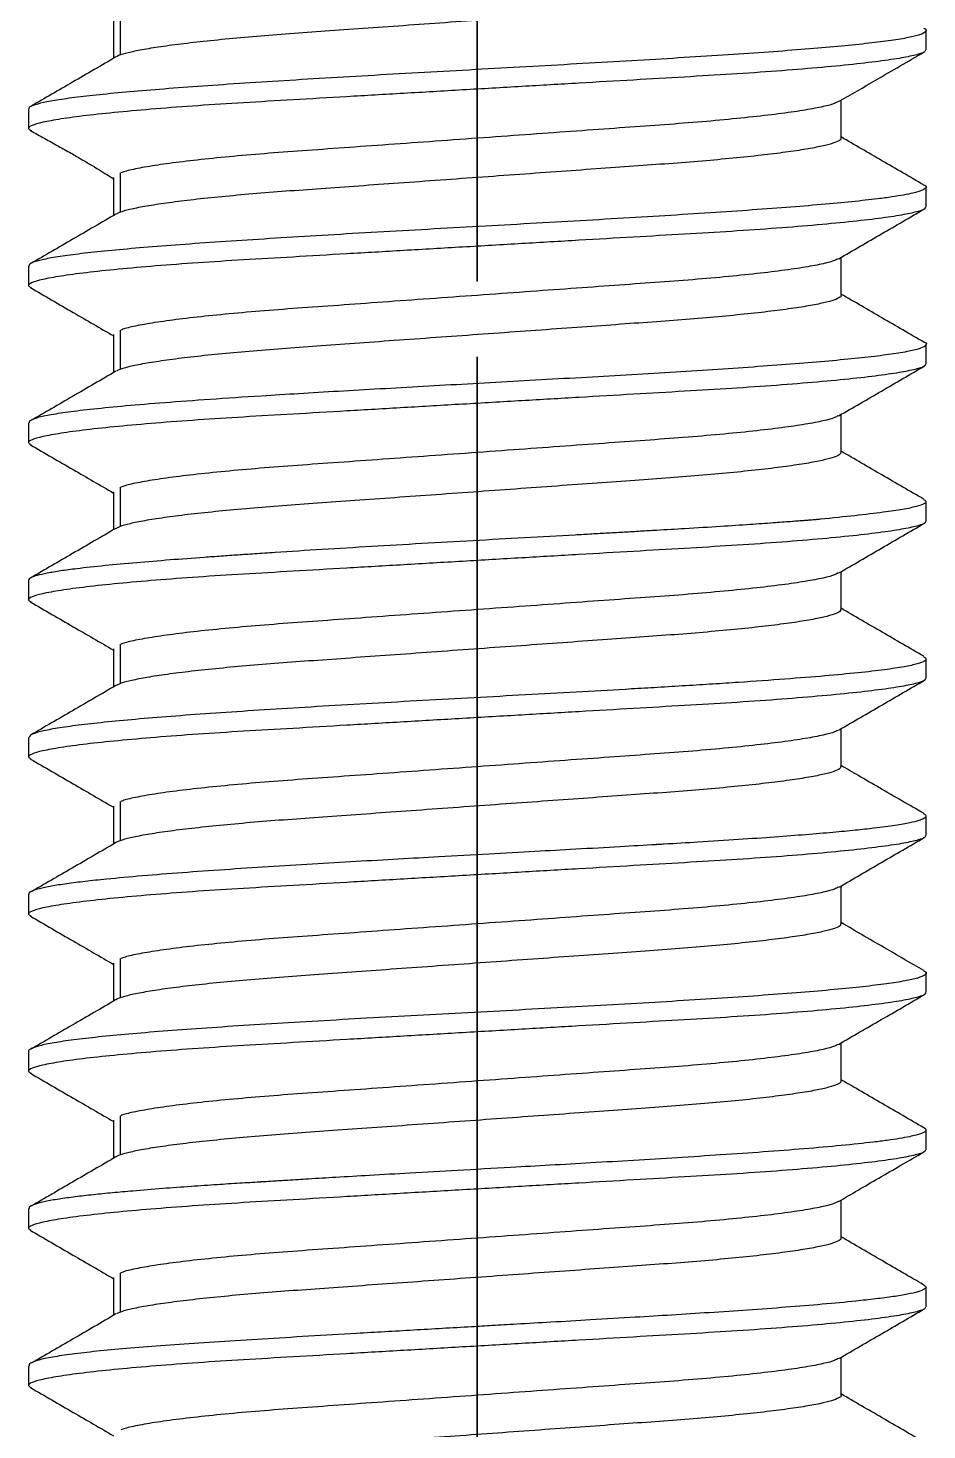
# Model space of a CAD drawing. Header units: millimetres. Extents: x 1580 to 3807, y -141 to 840.
# Drawn here: x 1813.34 to 1817.35, y 65.69 to 71.93 of the extents above; entities that cross this region are included whole.
import ezdxf

# ---------------------------------------------------------------- set-up
doc = ezdxf.new("R2010")
doc.units = ezdxf.units.MM
doc.linetypes.add('PHANTOM', pattern=[12.7, 6.35, -1.27, 1.27, -1.27, 1.27, -1.27])

msp = doc.modelspace()

# ---------------------------------------------------------------- linework, layer by layer
at = {"color": 7, "linetype": 'PHANTOM', "lineweight": 35}
for p, q in [((1815.3434, 63.1836), (1815.3434, 75.8836)), ((1815.3434, 59.0377), (1815.3434, 71.7441))]:
    msp.add_line(p, q, dxfattribs=at)
at = {"color": 7, "linetype": 'Continuous', "lineweight": 25}
for p, q in [((1817.3434, 71.836), (1817.3434, 71.9223)), ((1813.3434, 71.5722), (1813.3434, 71.486)), ((1817.3434, 71.136), (1817.3434, 71.2247)), ((1813.3434, 70.8732), (1813.3434, 70.786)), ((1817.3434, 70.436), (1817.3434, 70.5241)), ((1813.3434, 70.1746), (1813.3434, 70.086)), ((1817.3434, 69.736), (1817.3434, 69.8232)), ((1813.3434, 69.4728), (1813.3434, 69.386)), ((1817.3434, 69.036), (1817.3434, 69.1225)), ((1813.3434, 68.7719), (1813.3434, 68.686)), ((1817.3434, 68.336), (1817.3434, 68.4234)), ((1813.3434, 68.0739), (1813.3434, 67.986)), ((1817.3434, 67.636), (1817.3434, 67.7235)), ((1813.3434, 67.3735), (1813.3434, 67.286)), ((1817.3434, 66.936), (1817.3434, 67.0247)), ((1813.3434, 66.6747), (1813.3434, 66.586)), ((1817.3434, 66.236), (1817.3434, 66.3243)), ((1813.3434, 65.9733), (1813.3434, 65.886))]:
    msp.add_line(p, q, dxfattribs=at)
for points, knots in [([(1816.9625, 72.1423), (1816.9631, 72.1412), (1816.9657, 72.1363), (1816.9502, 72.1272), (1816.9148, 72.1147), (1816.8567, 72.1015), (1816.7782, 72.088), (1816.6799, 72.0744), (1816.5642, 72.061), (1816.4337, 72.0481), (1816.2915, 72.0358), (1816.1394, 72.0245), (1815.9772, 72.0129), (1815.8047, 72.0004), (1815.6232, 71.9874), (1815.4362, 71.9739), (1815.2473, 71.9603), (1815.0603, 71.9469), (1814.879, 71.9338), (1814.7066, 71.9214), (1814.5446, 71.9099), (1814.3926, 71.8985), (1814.2507, 71.8862), (1814.1204, 71.8732), (1814.005, 71.8598), (1813.9072, 71.8462), (1813.8286, 71.8327), (1813.7725, 71.8196), (1813.7415, 71.8101), (1813.7358, 71.8051), (1813.7346, 71.8041)], [0, 0, 0, 0, 0.010585, 0.047283, 0.084789, 0.12288, 0.16131, 0.199819, 0.238145, 0.276032, 0.313242, 0.349574, 0.386096, 0.423465, 0.461464, 0.499849, 0.538364, 0.576744, 0.614733, 0.652089, 0.688594, 0.72494, 0.762165, 0.800062, 0.838393, 0.876904, 0.91533, 0.953412, 0.990906, 1, 1, 1, 1]), ([(1813.7223, 71.9673), (1813.7223, 71.9381), (1813.7223, 71.8817), (1813.7223, 71.8252), (1813.7223, 71.798)], [0, 0, 0, 0, 0.517337, 1, 1, 1, 1]), ([(1813.752, 71.9876), (1813.7519, 71.9584), (1813.7518, 71.9001), (1813.7519, 71.8417), (1813.752, 71.8126)], [0, 0, 0, 0, 0.5001736, 1, 1, 1, 1]), ([(1817.3334, 71.9326), (1817.335, 71.932), (1817.3471, 71.927), (1817.3446, 71.9177), (1817.3242, 71.9048), (1817.2755, 71.892), (1817.2025, 71.8793), (1817.1055, 71.8667), (1816.9861, 71.8541), (1816.846, 71.8417), (1816.6868, 71.8292), (1816.51, 71.8169), (1816.3177, 71.8044), (1816.1126, 71.7919), (1815.8975, 71.7793), (1815.6753, 71.7667), (1815.4488, 71.7541), (1815.2209, 71.7414), (1814.9946, 71.7287), (1814.7728, 71.716), (1814.5583, 71.7032), (1814.354, 71.6904), (1814.1624, 71.6775), (1813.9861, 71.6647), (1813.8273, 71.6519), (1813.6882, 71.6392), (1813.5705, 71.6264), (1813.4759, 71.6137), (1813.4049, 71.6009), (1813.3611, 71.5882), (1813.3416, 71.5786), (1813.3452, 71.5733), (1813.3459, 71.5722)], [0, 0, 0, 0, 0.00523, 0.040753, 0.076186, 0.111528, 0.14678, 0.181941, 0.217012, 0.251992, 0.286882, 0.321928, 0.357114, 0.392301, 0.427489, 0.462677, 0.497865, 0.533053, 0.568242, 0.603431, 0.63862, 0.673822, 0.709037, 0.744251, 0.779466, 0.81468, 0.849894, 0.885108, 0.920322, 0.955535, 0.990749, 1, 1, 1, 1]), ([(1817.3397, 71.836), (1817.3404, 71.8338), (1817.3423, 71.8274), (1817.312, 71.8161), (1817.2493, 71.8017), (1817.1516, 71.7866), (1817.022, 71.7712), (1816.8636, 71.7559), (1816.6814, 71.7412), (1816.4819, 71.7274), (1816.2677, 71.7149), (1816.0396, 71.7016), (1815.7963, 71.6874), (1815.5404, 71.6725), (1815.278, 71.6572), (1815.0156, 71.6419), (1814.7617, 71.6271), (1814.5221, 71.613), (1814.2996, 71.6003), (1814.0942, 71.5872), (1813.9063, 71.5731), (1813.7389, 71.5583), (1813.5964, 71.5432), (1813.4831, 71.5279), (1813.4016, 71.5131), (1813.3546, 71.4989), (1813.3374, 71.4871), (1813.3498, 71.4795), (1813.3551, 71.4762)], [0, 0, 0, 0, 0.019621, 0.058189, 0.097593, 0.138258, 0.179129, 0.219848, 0.260068, 0.299463, 0.337236, 0.375646, 0.414935, 0.454808, 0.495669, 0.53644, 0.576772, 0.616333, 0.654881, 0.693125, 0.732292, 0.772093, 0.812206, 0.852832, 0.893083, 0.932628, 0.971092, 1, 1, 1, 1]), ([(1816.954, 71.6054), (1817.0095, 71.6376), (1817.1364, 71.7113), (1817.2634, 71.785), (1817.3348, 71.8264)], [0, 0, 0, 0, 0.437579, 1, 1, 1, 1]), ([(1813.7328, 71.8041), (1813.6684, 71.7667), (1813.5421, 71.6934), (1813.4159, 71.6201), (1813.354, 71.5843)], [0, 0, 0, 0, 0.5103656, 1, 1, 1, 1]), ([(1816.951, 71.6053), (1816.9468, 71.6027), (1816.9352, 71.5955), (1816.8873, 71.5829), (1816.8094, 71.5678), (1816.7039, 71.5524), (1816.5756, 71.5372), (1816.4279, 71.5225), (1816.2662, 71.5087), (1816.0926, 71.4962), (1815.9077, 71.4829), (1815.7105, 71.4687), (1815.5031, 71.4537), (1815.2904, 71.4384), (1815.0777, 71.4231), (1814.8719, 71.4083), (1814.6777, 71.3943), (1814.4974, 71.3816), (1814.3308, 71.3684), (1814.1785, 71.3543), (1814.0429, 71.3396), (1813.9271, 71.3244), (1813.8364, 71.3092), (1813.7783, 71.2968), (1813.7608, 71.2899), (1813.7552, 71.2876)], [0, 0, 0, 0, 0.026191, 0.071138, 0.117525, 0.164148, 0.210598, 0.256475, 0.301409, 0.34449, 0.388299, 0.433115, 0.478598, 0.525209, 0.571719, 0.617724, 0.662849, 0.706814, 0.750433, 0.795109, 0.84051, 0.886268, 0.932611, 0.978525, 1, 1, 1, 1]), ([(1816.9645, 71.4423), (1816.9645, 71.4714), (1816.9645, 71.5278), (1816.9645, 71.5842), (1816.9645, 71.6115)], [0, 0, 0, 0, 0.516703, 1, 1, 1, 1]), ([(1813.3519, 71.4765), (1813.3722, 71.4649), (1813.4091, 71.4439), (1813.4709, 71.4099), (1813.5284, 71.378), (1813.5819, 71.3473), (1813.6292, 71.319), (1813.6684, 71.2946), (1813.699, 71.2753), (1813.7149, 71.266), (1813.7223, 71.2617)], [0, 0, 0, 0, 0.191663, 0.346609, 0.470899, 0.574254, 0.670537, 0.774196, 0.895155, 1, 1, 1, 1]), ([(1816.9633, 71.4423), (1816.9637, 71.4417), (1816.9667, 71.4373), (1816.9533, 71.4289), (1816.9212, 71.4164), (1816.8659, 71.4034), (1816.7902, 71.3899), (1816.6945, 71.3763), (1816.5811, 71.3629), (1816.4524, 71.3498), (1816.3117, 71.3374), (1816.1609, 71.326), (1816.0001, 71.3146), (1815.829, 71.3022), (1815.6486, 71.2892), (1815.4621, 71.2758), (1815.2732, 71.2622), (1815.0858, 71.2487), (1814.9035, 71.2356), (1814.7297, 71.2231), (1814.5663, 71.2114), (1814.413, 71.2001), (1814.2696, 71.1879), (1814.1375, 71.1751), (1814.0199, 71.1617), (1813.9195, 71.1481), (1813.8382, 71.1346), (1813.7789, 71.1214), (1813.7446, 71.1112), (1813.7372, 71.1057), (1813.7352, 71.1042)], [0, 0, 0, 0, 0.005608, 0.042185, 0.079599, 0.11763, 0.156035, 0.194556, 0.232929, 0.270897, 0.30822, 0.344682, 0.381079, 0.41835, 0.456282, 0.494636, 0.533155, 0.571576, 0.609641, 0.647103, 0.683743, 0.720004, 0.757125, 0.79495, 0.833243, 0.871751, 0.910211, 0.948362, 0.985957, 1, 1, 1, 1]), ([(1817.3325, 71.2345), (1817.2707, 71.2703), (1817.148, 71.3414), (1817.0254, 71.4127), (1816.9645, 71.448)], [0, 0, 0, 0, 0.5035674, 1, 1, 1, 1]), ([(1813.7223, 71.2673), (1813.7223, 71.2381), (1813.7223, 71.1816), (1813.7223, 71.1252), (1813.7223, 71.098)], [0, 0, 0, 0, 0.517495, 1, 1, 1, 1]), ([(1813.752, 71.2876), (1813.7519, 71.2584), (1813.7517, 71.2), (1813.7519, 71.1417), (1813.752, 71.1126)], [0, 0, 0, 0, 0.500347, 1, 1, 1, 1]), ([(1817.3328, 71.2351), (1817.3349, 71.2342), (1817.3462, 71.2294), (1817.3446, 71.2207), (1817.3279, 71.2091), (1817.2919, 71.1986), (1817.2454, 71.1891), (1817.1926, 71.1806), (1817.1184, 71.1707), (1817.0164, 71.1593), (1816.8799, 71.1465), (1816.7234, 71.1337), (1816.5489, 71.1209), (1816.3588, 71.1081), (1816.1556, 71.0954), (1815.9417, 71.0826), (1815.7201, 71.0698), (1815.4935, 71.057), (1815.2651, 71.0443), (1815.0376, 71.0315), (1814.8141, 71.0188), (1814.5975, 71.006), (1814.3906, 70.9933), (1814.1961, 70.9805), (1814.0165, 70.9678), (1813.8541, 70.955), (1813.7111, 70.9423), (1813.5893, 70.9296), (1813.4904, 70.9168), (1813.4152, 70.9041), (1813.3666, 70.8914), (1813.3434, 70.8811), (1813.3459, 70.8751), (1813.3466, 70.8732)], [0, 0, 0, 0, 0.007403, 0.039924, 0.071964, 0.103522, 0.126793, 0.150311, 0.173828, 0.209093, 0.244359, 0.279624, 0.314889, 0.350155, 0.38542, 0.420685, 0.45595, 0.491215, 0.526481, 0.561746, 0.597011, 0.632276, 0.667541, 0.702806, 0.738071, 0.773336, 0.808601, 0.843865, 0.87913, 0.914395, 0.94966, 0.984924, 1, 1, 1, 1]), ([(1817.3397, 71.136), (1817.3404, 71.1338), (1817.3423, 71.1274), (1817.312, 71.1161), (1817.2493, 71.1017), (1817.1516, 71.0866), (1817.022, 71.0712), (1816.8636, 71.0559), (1816.6814, 71.0412), (1816.4819, 71.0274), (1816.2677, 71.0149), (1816.0396, 71.0016), (1815.7963, 70.9874), (1815.5404, 70.9725), (1815.278, 70.9572), (1815.0156, 70.9419), (1814.7617, 70.9271), (1814.5221, 70.913), (1814.2996, 70.9003), (1814.0942, 70.8872), (1813.9063, 70.8731), (1813.7389, 70.8583), (1813.5964, 70.8432), (1813.4831, 70.8279), (1813.4016, 70.8131), (1813.3546, 70.7989), (1813.3374, 70.7872), (1813.3497, 70.7796), (1813.3549, 70.7765)], [0, 0, 0, 0, 0.0196335, 0.0582272, 0.0976566, 0.1383479, 0.1792453, 0.2199915, 0.2602371, 0.2996581, 0.3374558, 0.3758901, 0.4152052, 0.4551041, 0.4959912, 0.5367896, 0.5771472, 0.6167344, 0.6553076, 0.6935758, 0.7327689, 0.7725956, 0.8127344, 0.8533868, 0.8936639, 0.9332354, 0.9717239, 1, 1, 1, 1]), ([(1813.7329, 71.1042), (1813.6685, 71.0667), (1813.5423, 70.9935), (1813.4161, 70.9203), (1813.3544, 70.8845)], [0, 0, 0, 0, 0.510815, 1, 1, 1, 1]), ([(1816.9544, 70.9056), (1817.0178, 70.9424), (1817.1448, 71.0162), (1817.2718, 71.0898), (1817.3353, 71.1267)], [0, 0, 0, 0, 0.4998, 1, 1, 1, 1]), ([(1816.9514, 70.9055), (1816.9471, 70.9028), (1816.9355, 70.8956), (1816.8873, 70.8829), (1816.8093, 70.8678), (1816.7039, 70.8524), (1816.5756, 70.8372), (1816.4279, 70.8225), (1816.2662, 70.8087), (1816.0926, 70.7962), (1815.9077, 70.7829), (1815.7105, 70.7687), (1815.5031, 70.7537), (1815.2904, 70.7384), (1815.0777, 70.7231), (1814.8719, 70.7083), (1814.6777, 70.6943), (1814.4974, 70.6816), (1814.3308, 70.6684), (1814.1785, 70.6543), (1814.0429, 70.6396), (1813.9271, 70.6244), (1813.8364, 70.6092), (1813.7783, 70.5968), (1813.7608, 70.5899), (1813.7552, 70.5876)], [0, 0, 0, 0, 0.026887, 0.071802, 0.118155, 0.164745, 0.211162, 0.257006, 0.301908, 0.344958, 0.388735, 0.433519, 0.47897, 0.525548, 0.572024, 0.617996, 0.663088, 0.707022, 0.750609, 0.795254, 0.840622, 0.886347, 0.932657, 0.978539, 1, 1, 1, 1]), ([(1816.9645, 70.7423), (1816.9645, 70.7714), (1816.9645, 70.8278), (1816.9645, 70.8842), (1816.9645, 70.9115)], [0, 0, 0, 0, 0.516543, 1, 1, 1, 1]), ([(1813.3518, 70.7766), (1813.4153, 70.7397), (1813.5388, 70.6681), (1813.6623, 70.5963), (1813.7223, 70.5615)], [0, 0, 0, 0, 0.514138, 1, 1, 1, 1]), ([(1816.9644, 70.7423), (1816.9644, 70.7422), (1816.9677, 70.7383), (1816.956, 70.7306), (1816.9272, 70.7182), (1816.8747, 70.7052), (1816.8018, 70.6918), (1816.7088, 70.6782), (1816.5977, 70.6647), (1816.4709, 70.6516), (1816.3317, 70.6391), (1816.1822, 70.6275), (1816.0229, 70.6162), (1815.8532, 70.6039), (1815.6739, 70.591), (1815.488, 70.5777), (1815.2992, 70.5641), (1815.1114, 70.5506), (1814.9281, 70.5374), (1814.753, 70.5248), (1814.5882, 70.5129), (1814.4335, 70.5018), (1814.2887, 70.4896), (1814.1549, 70.4769), (1814.0351, 70.4636), (1813.9322, 70.45), (1813.8482, 70.4364), (1813.7858, 70.4232), (1813.7478, 70.4124), (1813.7385, 70.4062), (1813.7353, 70.4042)], [0, 0, 0, 0, 0.000652, 0.037094, 0.0744, 0.112356, 0.15072, 0.189236, 0.227641, 0.265675, 0.303096, 0.339683, 0.375971, 0.413129, 0.45098, 0.489286, 0.527793, 0.566239, 0.604363, 0.641918, 0.678679, 0.71488, 0.751883, 0.78962, 0.827859, 0.866348, 0.904826, 0.94303, 0.980711, 1, 1, 1, 1]), ([(1817.3334, 70.5339), (1817.2713, 70.57), (1817.1483, 70.6413), (1817.0254, 70.7127), (1816.9645, 70.748)], [0, 0, 0, 0, 0.505264, 1, 1, 1, 1]), ([(1813.752, 70.5876), (1813.7518, 70.5584), (1813.7516, 70.5), (1813.7518, 70.4417), (1813.752, 70.4126)], [0, 0, 0, 0, 0.500521, 1, 1, 1, 1]), ([(1817.3337, 70.5345), (1817.3346, 70.5341), (1817.3477, 70.5293), (1817.345, 70.5199), (1817.3237, 70.5065), (1817.2709, 70.4931), (1817.1925, 70.48), (1817.0898, 70.4671), (1816.9652, 70.4543), (1816.8214, 70.4417), (1816.661, 70.4292), (1816.4867, 70.417), (1816.3014, 70.4049), (1816.1077, 70.393), (1815.9084, 70.3813), (1815.7059, 70.3697), (1815.5026, 70.3583), (1815.3009, 70.3471), (1815.1028, 70.3361), (1814.9102, 70.3252), (1814.7248, 70.3146), (1814.5479, 70.3041), (1814.3541, 70.2921), (1814.1504, 70.2786), (1813.9477, 70.2639), (1813.7741, 70.2495), (1813.6303, 70.2355), (1813.5165, 70.2219), (1813.4318, 70.2087), (1813.3762, 70.1959), (1813.3467, 70.1846), (1813.346, 70.1776), (1813.3457, 70.1746)], [0, 0, 0, 0, 0.002572, 0.04057, 0.078078, 0.115098, 0.151628, 0.18767, 0.223222, 0.258285, 0.29286, 0.326944, 0.36054, 0.393647, 0.426264, 0.458392, 0.490031, 0.521181, 0.551841, 0.582012, 0.611693, 0.640886, 0.669589, 0.711707, 0.752726, 0.792645, 0.831464, 0.869182, 0.9058, 0.941318, 0.975736, 1, 1, 1, 1]), ([(1813.7223, 70.5673), (1813.7223, 70.5381), (1813.7223, 70.4816), (1813.7223, 70.4252), (1813.7223, 70.398)], [0, 0, 0, 0, 0.517653, 1, 1, 1, 1]), ([(1817.3397, 70.436), (1817.3404, 70.4338), (1817.3423, 70.4274), (1817.312, 70.4161), (1817.2493, 70.4017), (1817.1516, 70.3866), (1817.022, 70.3712), (1816.8636, 70.3559), (1816.6814, 70.3412), (1816.4819, 70.3274), (1816.2677, 70.3149), (1816.0396, 70.3016), (1815.7963, 70.2874), (1815.5404, 70.2725), (1815.278, 70.2572), (1815.0156, 70.2419), (1814.7617, 70.2271), (1814.5221, 70.213), (1814.2996, 70.2003), (1814.0942, 70.1872), (1813.9063, 70.1731), (1813.7389, 70.1583), (1813.5964, 70.1432), (1813.4831, 70.1279), (1813.4016, 70.1131), (1813.3546, 70.0989), (1813.3374, 70.0871), (1813.3498, 70.0795), (1813.3551, 70.0762)], [0, 0, 0, 0, 0.0196208, 0.0581897, 0.0975938, 0.1382588, 0.1791299, 0.2198499, 0.2600696, 0.2994652, 0.3372386, 0.3756482, 0.4149379, 0.4548112, 0.4956719, 0.5364441, 0.5767757, 0.6163374, 0.6548858, 0.6931294, 0.7322972, 0.7720983, 0.8122113, 0.8528375, 0.8930887, 0.9326348, 0.9710985, 1, 1, 1, 1]), ([(1813.7328, 70.4041), (1813.6684, 70.3667), (1813.542, 70.2933), (1813.4156, 70.22), (1813.3536, 70.184)], [0, 0, 0, 0, 0.509846, 1, 1, 1, 1]), ([(1816.954, 70.2054), (1817.0175, 70.2422), (1817.1444, 70.316), (1817.2715, 70.3897), (1817.335, 70.4265)], [0, 0, 0, 0, 0.4997886, 1, 1, 1, 1]), ([(1816.951, 70.2053), (1816.9468, 70.2027), (1816.9352, 70.1955), (1816.8873, 70.1829), (1816.8094, 70.1678), (1816.7039, 70.1524), (1816.5756, 70.1372), (1816.4279, 70.1225), (1816.2662, 70.1087), (1816.0926, 70.0962), (1815.9077, 70.0829), (1815.7105, 70.0687), (1815.5031, 70.0537), (1815.2904, 70.0384), (1815.0777, 70.0231), (1814.8719, 70.0083), (1814.6777, 69.9943), (1814.4974, 69.9816), (1814.3308, 69.9684), (1814.1785, 69.9543), (1814.0429, 69.9396), (1813.9271, 69.9244), (1813.8364, 69.9092), (1813.7783, 69.8968), (1813.7608, 69.8899), (1813.7552, 69.8876)], [0, 0, 0, 0, 0.0261842, 0.0711309, 0.1175181, 0.1641412, 0.2105913, 0.2564687, 0.3014031, 0.3444841, 0.3882929, 0.4331087, 0.4785924, 0.5252036, 0.5717134, 0.617719, 0.6628435, 0.7068087, 0.7504275, 0.7951039, 0.840505, 0.8862631, 0.9326066, 0.9785208, 1, 1, 1, 1]), ([(1816.9645, 70.0423), (1816.9645, 70.0714), (1816.9645, 70.1278), (1816.9645, 70.1842), (1816.9645, 70.2115)], [0, 0, 0, 0, 0.516389, 1, 1, 1, 1]), ([(1813.3521, 70.0763), (1813.4157, 70.0395), (1813.5391, 69.9679), (1813.6625, 69.8963), (1813.7223, 69.8615)], [0, 0, 0, 0, 0.514874, 1, 1, 1, 1]), ([(1816.9635, 70.0422), (1816.9625, 70.0389), (1816.9602, 70.0318), (1816.9319, 70.0199), (1816.8833, 70.007), (1816.8131, 69.9936), (1816.7228, 69.98), (1816.614, 69.9665), (1816.4892, 69.9534), (1816.3515, 69.9408), (1816.2034, 69.929), (1816.0454, 69.9178), (1815.8772, 69.9057), (1815.699, 69.8928), (1815.5139, 69.8795), (1815.3253, 69.8659), (1815.137, 69.8524), (1814.9529, 69.8392), (1814.7765, 69.8265), (1814.6103, 69.8145), (1814.4542, 69.8033), (1814.3081, 69.7914), (1814.1726, 69.7787), (1814.0506, 69.7654), (1813.9453, 69.7519), (1813.8586, 69.7383), (1813.7931, 69.725), (1813.751, 69.7135), (1813.7395, 69.7068), (1813.735, 69.7041)], [0, 0, 0, 0, 0.032043, 0.069236, 0.10711, 0.145427, 0.183931, 0.22236, 0.260454, 0.297967, 0.334675, 0.370888, 0.407928, 0.44569, 0.483942, 0.522431, 0.560894, 0.599071, 0.636713, 0.673589, 0.709766, 0.746645, 0.784288, 0.822466, 0.86093, 0.899418, 0.937669, 0.97543, 1, 1, 1, 1]), ([(1817.3326, 69.8344), (1817.2708, 69.8703), (1817.148, 69.9414), (1817.0254, 70.0127), (1816.9645, 70.048)], [0, 0, 0, 0, 0.5040428, 1, 1, 1, 1]), ([(1813.752, 69.8876), (1813.7518, 69.8584), (1813.7515, 69.8), (1813.7518, 69.7417), (1813.752, 69.7126)], [0, 0, 0, 0, 0.500694, 1, 1, 1, 1]), ([(1817.3319, 69.8331), (1817.3366, 69.8304), (1817.3484, 69.8237), (1817.3379, 69.8129), (1817.3038, 69.8009), (1817.2427, 69.7888), (1817.1526, 69.7754), (1817.0308, 69.7607), (1816.9226, 69.7498), (1816.859, 69.7434), (1816.8485, 69.7425), (1816.8394, 69.7418), (1816.8269, 69.7407), (1816.8108, 69.7394), (1816.791, 69.7379), (1816.7673, 69.736), (1816.7247, 69.7328), (1816.6561, 69.7277), (1816.5527, 69.7206), (1816.422, 69.712), (1816.2824, 69.7034), (1816.1616, 69.6962), (1816.0716, 69.691), (1815.9997, 69.6869), (1815.9271, 69.6827), (1815.8537, 69.6786), (1815.7301, 69.6717), (1815.5539, 69.6619), (1815.3248, 69.6491), (1815.0959, 69.6362), (1814.8702, 69.6231), (1814.6508, 69.6099), (1814.4785, 69.599), (1814.3555, 69.5907), (1814.2756, 69.5853), (1814.2008, 69.58), (1814.0976, 69.5727), (1813.9679, 69.563), (1813.8184, 69.5507), (1813.6774, 69.5377), (1813.5666, 69.5256), (1813.4834, 69.5144), (1813.4234, 69.5044), (1813.383, 69.4952), (1813.3589, 69.4871), (1813.3472, 69.4802), (1813.3425, 69.4755), (1813.3437, 69.4731), (1813.3438, 69.4728)], [0, 0, 0, 0, 0.023408, 0.058537, 0.093664, 0.129281, 0.16515, 0.205325, 0.245506, 0.249418, 0.250767, 0.252896, 0.255807, 0.259499, 0.263972, 0.269226, 0.275262, 0.291881, 0.312534, 0.337219, 0.365935, 0.387323, 0.399271, 0.411074, 0.422877, 0.43468, 0.446483, 0.481877, 0.517272, 0.552669, 0.588067, 0.623466, 0.658866, 0.675002, 0.688247, 0.702121, 0.716623, 0.747504, 0.780897, 0.816801, 0.855216, 0.882232, 0.910364, 0.939613, 0.960278, 0.979213, 0.997955, 1, 1, 1, 1]), ([(1813.7223, 69.8673), (1813.7223, 69.838), (1813.7223, 69.7816), (1813.7223, 69.7252), (1813.7223, 69.698)], [0, 0, 0, 0, 0.51781, 1, 1, 1, 1]), ([(1817.3397, 69.736), (1817.3404, 69.7338), (1817.3423, 69.7274), (1817.312, 69.7161), (1817.2493, 69.7017), (1817.1516, 69.6866), (1817.022, 69.6712), (1816.8636, 69.6559), (1816.6814, 69.6412), (1816.4819, 69.6274), (1816.2677, 69.6149), (1816.0396, 69.6016), (1815.7963, 69.5874), (1815.5404, 69.5725), (1815.278, 69.5572), (1815.0156, 69.5419), (1814.7617, 69.5271), (1814.5221, 69.513), (1814.2996, 69.5003), (1814.0942, 69.4872), (1813.9063, 69.4731), (1813.7389, 69.4583), (1813.5964, 69.4432), (1813.4831, 69.4279), (1813.4016, 69.4131), (1813.3546, 69.3989), (1813.3374, 69.3871), (1813.3498, 69.3795), (1813.3551, 69.3763)], [0, 0, 0, 0, 0.019623, 0.058195, 0.097603, 0.138271, 0.179146, 0.21987, 0.260093, 0.299492, 0.337269, 0.375682, 0.414976, 0.454852, 0.495717, 0.536493, 0.576828, 0.616393, 0.654945, 0.693192, 0.732364, 0.772168, 0.812285, 0.852915, 0.89317, 0.932719, 0.971186, 1, 1, 1, 1]), ([(1813.7328, 69.7041), (1813.6683, 69.6667), (1813.5416, 69.5931), (1813.4148, 69.5195), (1813.3525, 69.4834)], [0, 0, 0, 0, 0.5083, 1, 1, 1, 1]), ([(1816.9541, 69.5054), (1817.0176, 69.5423), (1817.1445, 69.616), (1817.2715, 69.6897), (1817.335, 69.7265)], [0, 0, 0, 0, 0.499802, 1, 1, 1, 1]), ([(1816.9511, 69.5054), (1816.9469, 69.5027), (1816.9353, 69.4955), (1816.8873, 69.4829), (1816.8094, 69.4678), (1816.7039, 69.4524), (1816.5756, 69.4372), (1816.4279, 69.4225), (1816.2662, 69.4087), (1816.0926, 69.3962), (1815.9077, 69.3829), (1815.7105, 69.3687), (1815.5031, 69.3537), (1815.2904, 69.3384), (1815.0777, 69.3231), (1814.8719, 69.3083), (1814.6777, 69.2943), (1814.4974, 69.2816), (1814.3308, 69.2684), (1814.1785, 69.2543), (1814.0429, 69.2396), (1813.9271, 69.2244), (1813.8364, 69.2092), (1813.7783, 69.1968), (1813.7608, 69.1899), (1813.7552, 69.1876)], [0, 0, 0, 0, 0.02642, 0.071356, 0.117731, 0.164343, 0.210782, 0.256648, 0.301571, 0.344642, 0.38844, 0.433245, 0.478718, 0.525317, 0.571816, 0.61781, 0.662924, 0.706878, 0.750486, 0.795152, 0.840542, 0.886289, 0.932621, 0.978524, 1, 1, 1, 1]), ([(1816.9645, 69.3423), (1816.9645, 69.3714), (1816.9645, 69.4278), (1816.9645, 69.4842), (1816.9645, 69.5115)], [0, 0, 0, 0, 0.516231, 1, 1, 1, 1]), ([(1813.3521, 69.3764), (1813.4156, 69.3395), (1813.539, 69.268), (1813.6624, 69.1963), (1813.7223, 69.1615)], [0, 0, 0, 0, 0.51447, 1, 1, 1, 1]), ([(1816.9627, 69.3422), (1816.9624, 69.3395), (1816.9617, 69.3329), (1816.9369, 69.3217), (1816.8913, 69.3088), (1816.8239, 69.2955), (1816.7363, 69.2819), (1816.63, 69.2684), (1816.5072, 69.2551), (1816.3711, 69.2425), (1816.2244, 69.2305), (1816.0677, 69.2194), (1815.901, 69.2074), (1815.724, 69.1946), (1815.5396, 69.1814), (1815.3513, 69.1678), (1815.1628, 69.1543), (1814.9779, 69.1409), (1814.8002, 69.1282), (1814.6326, 69.1161), (1814.4751, 69.1049), (1814.3276, 69.0931), (1814.1905, 69.0804), (1814.0665, 69.0673), (1813.9587, 69.0537), (1813.8693, 69.0401), (1813.8008, 69.0268), (1813.7544, 69.0147), (1813.7405, 69.0073), (1813.7344, 69.0041)], [0, 0, 0, 0, 0.026986, 0.06407, 0.101866, 0.140138, 0.178633, 0.21709, 0.255247, 0.292855, 0.329687, 0.365869, 0.402794, 0.440472, 0.478672, 0.517146, 0.55563, 0.593863, 0.631593, 0.668589, 0.704786, 0.741544, 0.779096, 0.817217, 0.855658, 0.894161, 0.932461, 0.970305, 1, 1, 1, 1]), ([(1817.3331, 69.1341), (1817.2711, 69.1701), (1817.1483, 69.2413), (1817.0254, 69.3126), (1816.9645, 69.348)], [0, 0, 0, 0, 0.5042306, 1, 1, 1, 1]), ([(1813.7223, 69.1673), (1813.7223, 69.138), (1813.7223, 69.0816), (1813.7223, 69.0252), (1813.7223, 68.998)], [0, 0, 0, 0, 0.517968, 1, 1, 1, 1]), ([(1813.752, 69.1876), (1813.7518, 69.1583), (1813.7513, 69.1), (1813.7518, 69.0417), (1813.752, 69.0126)], [0, 0, 0, 0, 0.500867, 1, 1, 1, 1]), ([(1817.3323, 69.1329), (1817.3367, 69.1303), (1817.3478, 69.1236), (1817.3394, 69.1128), (1817.3082, 69.1002), (1817.2489, 69.0873), (1817.1611, 69.0741), (1817.0433, 69.0605), (1816.8951, 69.0466), (1816.7166, 69.0324), (1816.5445, 69.0203), (1816.3935, 69.0104), (1816.273, 69.0029), (1816.1515, 68.9956), (1815.9986, 68.9867), (1815.8122, 68.9762), (1815.5865, 68.9637), (1815.3576, 68.9511), (1815.1286, 68.9385), (1814.9023, 68.9258), (1814.6819, 68.9131), (1814.4701, 68.9003), (1814.2697, 68.8874), (1814.0834, 68.8745), (1813.9136, 68.8615), (1813.7625, 68.8484), (1813.6321, 68.8353), (1813.5241, 68.8221), (1813.4398, 68.8089), (1813.3812, 68.7956), (1813.3479, 68.7832), (1813.3463, 68.7753), (1813.3456, 68.7719)], [0, 0, 0, 0, 0.021325, 0.055082, 0.089942, 0.125905, 0.162972, 0.201141, 0.240413, 0.280788, 0.322266, 0.34343, 0.364871, 0.386587, 0.405912, 0.441307, 0.476702, 0.512098, 0.547494, 0.582891, 0.618289, 0.653687, 0.689085, 0.724484, 0.759884, 0.795284, 0.830685, 0.866086, 0.901488, 0.936891, 0.972198, 1, 1, 1, 1]), ([(1817.3397, 69.036), (1817.3404, 69.0338), (1817.3423, 69.0274), (1817.312, 69.0161), (1817.2493, 69.0017), (1817.1516, 68.9866), (1817.022, 68.9712), (1816.8636, 68.9559), (1816.6814, 68.9412), (1816.4819, 68.9274), (1816.2677, 68.9149), (1816.0396, 68.9016), (1815.7963, 68.8874), (1815.5404, 68.8725), (1815.278, 68.8572), (1815.0156, 68.8419), (1814.7617, 68.8271), (1814.5221, 68.813), (1814.2996, 68.8003), (1814.0942, 68.7872), (1813.9063, 68.7731), (1813.7389, 68.7583), (1813.5964, 68.7432), (1813.4831, 68.7279), (1813.4016, 68.7131), (1813.3546, 68.6989), (1813.3374, 68.6872), (1813.3496, 68.6797), (1813.3548, 68.6765)], [0, 0, 0, 0, 0.019637, 0.058238, 0.097675, 0.138374, 0.179279, 0.220033, 0.260286, 0.299714, 0.337519, 0.37596, 0.415283, 0.455189, 0.496084, 0.53689, 0.577255, 0.616849, 0.65543, 0.693705, 0.732906, 0.77274, 0.812886, 0.853546, 0.893831, 0.93341, 0.971905, 1, 1, 1, 1]), ([(1816.956, 68.8066), (1817.0194, 68.8434), (1817.1464, 68.9171), (1817.2733, 68.9908), (1817.3368, 69.0276)], [0, 0, 0, 0, 0.499807, 1, 1, 1, 1]), ([(1813.7328, 69.0041), (1813.6684, 68.9667), (1813.5414, 68.8929), (1813.4144, 68.8193), (1813.3518, 68.783)], [0, 0, 0, 0, 0.507372, 1, 1, 1, 1]), ([(1816.9533, 68.8065), (1816.9485, 68.8035), (1816.9365, 68.7959), (1816.8874, 68.7829), (1816.8093, 68.7678), (1816.7039, 68.7524), (1816.5756, 68.7372), (1816.4279, 68.7225), (1816.2662, 68.7087), (1816.0926, 68.6962), (1815.9077, 68.6829), (1815.7105, 68.6687), (1815.5031, 68.6537), (1815.2904, 68.6384), (1815.0777, 68.6231), (1814.8719, 68.6083), (1814.6777, 68.5943), (1814.4974, 68.5816), (1814.3308, 68.5684), (1814.1785, 68.5543), (1814.0429, 68.5396), (1813.9271, 68.5244), (1813.8364, 68.5092), (1813.7783, 68.4968), (1813.7608, 68.4898), (1813.7552, 68.4876)], [0, 0, 0, 0, 0.030078, 0.074845, 0.121046, 0.167483, 0.213747, 0.259441, 0.304195, 0.347104, 0.390737, 0.435374, 0.480675, 0.5271, 0.573423, 0.619245, 0.664189, 0.707978, 0.751422, 0.79592, 0.841139, 0.886714, 0.932872, 0.978602, 1, 1, 1, 1]), ([(1816.9645, 68.6423), (1816.9645, 68.6714), (1816.9645, 68.7278), (1816.9645, 68.7842), (1816.9645, 68.8115)], [0, 0, 0, 0, 0.515908, 1, 1, 1, 1]), ([(1813.3516, 68.6766), (1813.4152, 68.6398), (1813.5388, 68.5681), (1813.6623, 68.4964), (1813.7223, 68.4615)], [0, 0, 0, 0, 0.514032, 1, 1, 1, 1]), ([(1816.9622, 68.6422), (1816.9624, 68.64), (1816.963, 68.6339), (1816.9415, 68.6234), (1816.899, 68.6106), (1816.8344, 68.5973), (1816.7496, 68.5838), (1816.6456, 68.5702), (1816.525, 68.5569), (1816.3905, 68.5442), (1816.2452, 68.5321), (1816.0899, 68.521), (1815.9246, 68.5091), (1815.7489, 68.4964), (1815.5653, 68.4832), (1815.3773, 68.4697), (1815.1886, 68.4561), (1815.003, 68.4428), (1814.8241, 68.4299), (1814.6551, 68.4177), (1814.4962, 68.4064), (1814.3473, 68.3947), (1814.2087, 68.3822), (1814.0827, 68.3691), (1813.9724, 68.3556), (1813.8806, 68.342), (1813.8083, 68.3286), (1813.7594, 68.3157), (1813.7344, 68.3071), (1813.7313, 68.3031), (1813.7313, 68.303)], [0, 0, 0, 0, 0.021873, 0.058724, 0.096315, 0.134413, 0.17277, 0.211125, 0.249215, 0.286792, 0.323626, 0.359695, 0.396382, 0.433849, 0.47187, 0.510198, 0.548573, 0.586733, 0.624426, 0.661417, 0.697552, 0.734068, 0.771404, 0.809338, 0.847628, 0.886014, 0.924235, 0.962035, 0.999176, 1, 1, 1, 1]), ([(1817.3316, 68.435), (1817.3001, 68.4532), (1817.2376, 68.4892), (1817.1374, 68.547), (1817.0444, 68.6014), (1816.99, 68.6331), (1816.9645, 68.648)], [0, 0, 0, 0, 0.268793, 0.531753, 0.780387, 1, 1, 1, 1]), ([(1813.7223, 68.4673), (1813.7223, 68.438), (1813.7223, 68.3816), (1813.7223, 68.3252), (1813.7223, 68.298)], [0, 0, 0, 0, 0.51799, 1, 1, 1, 1]), ([(1813.752, 68.4876), (1813.7517, 68.4583), (1813.7512, 68.4), (1813.7517, 68.3417), (1813.752, 68.3126)], [0, 0, 0, 0, 0.50104, 1, 1, 1, 1]), ([(1817.3312, 68.4343), (1817.3366, 68.4314), (1817.3435, 68.4276), (1817.3435, 68.423), (1817.3431, 68.4207), (1817.342, 68.4186), (1817.3401, 68.4163), (1817.3373, 68.4139), (1817.3301, 68.4092), (1817.3124, 68.4019), (1817.2718, 68.3916), (1817.2069, 68.3801), (1817.1238, 68.3691), (1817.0285, 68.3588), (1816.9279, 68.3492), (1816.8082, 68.3392), (1816.6683, 68.3286), (1816.5074, 68.3175), (1816.3415, 68.307), (1816.221, 68.2997), (1816.16, 68.2961), (1816.1486, 68.2955), (1816.1434, 68.2952), (1816.1415, 68.2951), (1816.1411, 68.295), (1816.1409, 68.295), (1816.1408, 68.295), (1816.1408, 68.295), (1816.088, 68.2919), (1815.9702, 68.2851), (1815.7894, 68.2749), (1815.594, 68.264), (1815.3897, 68.2527), (1815.1856, 68.2414), (1814.9871, 68.2303), (1814.7985, 68.2195), (1814.6044, 68.2081), (1814.4078, 68.196), (1814.2126, 68.1833), (1814.0233, 68.1699), (1813.8452, 68.1559), (1813.7028, 68.1429), (1813.5928, 68.1311), (1813.51, 68.1207), (1813.4416, 68.1099), (1813.3887, 68.0989), (1813.3558, 68.0875), (1813.3412, 68.0792), (1813.3446, 68.0746), (1813.3451, 68.0739)], [0, 0, 0, 0, 0.02261, 0.029247, 0.034569, 0.040196, 0.046129, 0.052367, 0.058911, 0.08351, 0.111656, 0.143349, 0.178587, 0.204058, 0.231105, 0.259729, 0.28993, 0.321706, 0.355059, 0.381113, 0.384434, 0.386099, 0.386933, 0.387037, 0.387089, 0.387115, 0.387128, 0.387135, 0.387137, 0.413863, 0.445619, 0.474168, 0.505836, 0.540621, 0.568763, 0.598659, 0.630309, 0.663713, 0.698871, 0.735782, 0.774445, 0.814862, 0.842792, 0.871501, 0.90099, 0.931259, 0.962307, 0.994135, 1, 1, 1, 1]), ([(1817.3397, 68.336), (1817.3404, 68.3338), (1817.3423, 68.3274), (1817.312, 68.3161), (1817.2493, 68.3017), (1817.1516, 68.2866), (1817.022, 68.2712), (1816.8636, 68.2559), (1816.6814, 68.2412), (1816.4819, 68.2274), (1816.2677, 68.2149), (1816.0396, 68.2016), (1815.7963, 68.1874), (1815.5404, 68.1725), (1815.278, 68.1572), (1815.0156, 68.1419), (1814.7617, 68.1271), (1814.5221, 68.113), (1814.2996, 68.1003), (1814.0942, 68.0872), (1813.9063, 68.0731), (1813.7389, 68.0583), (1813.5964, 68.0432), (1813.4831, 68.0279), (1813.4016, 68.0131), (1813.3546, 67.9989), (1813.3374, 67.9872), (1813.3497, 67.9796), (1813.3549, 67.9764)], [0, 0, 0, 0, 0.019631, 0.05822, 0.097645, 0.138331, 0.179223, 0.219964, 0.260205, 0.299621, 0.337414, 0.375844, 0.415154, 0.455048, 0.49593, 0.536723, 0.577076, 0.616658, 0.655227, 0.69349, 0.732679, 0.7725, 0.812634, 0.853282, 0.893554, 0.933121, 0.971604, 1, 1, 1, 1]), ([(1816.9541, 68.1054), (1817.0175, 68.1423), (1817.1445, 68.216), (1817.2715, 68.2897), (1817.335, 68.3265)], [0, 0, 0, 0, 0.4998025, 1, 1, 1, 1]), ([(1813.7311, 68.303), (1813.6666, 68.2656), (1813.5405, 68.1924), (1813.4143, 68.1192), (1813.3526, 68.0834)], [0, 0, 0, 0, 0.51067, 1, 1, 1, 1]), ([(1816.9511, 68.1054), (1816.9469, 68.1027), (1816.9353, 68.0955), (1816.8873, 68.0829), (1816.8094, 68.0678), (1816.7039, 68.0524), (1816.5756, 68.0372), (1816.4279, 68.0225), (1816.2662, 68.0087), (1816.0926, 67.9962), (1815.9077, 67.9829), (1815.7105, 67.9687), (1815.5031, 67.9537), (1815.2904, 67.9384), (1815.0777, 67.9231), (1814.8719, 67.9083), (1814.6777, 67.8943), (1814.4974, 67.8816), (1814.3308, 67.8684), (1814.1785, 67.8543), (1814.0429, 67.8396), (1813.9271, 67.8244), (1813.8364, 67.8092), (1813.7783, 67.7968), (1813.7608, 67.7898), (1813.7552, 67.7876)], [0, 0, 0, 0, 0.026397, 0.071333, 0.11771, 0.164323, 0.210762, 0.256629, 0.301554, 0.344625, 0.388424, 0.43323, 0.478703, 0.525304, 0.571803, 0.617798, 0.662913, 0.706868, 0.750477, 0.795143, 0.840534, 0.886282, 0.932615, 0.978519, 1, 1, 1, 1]), ([(1816.9645, 67.9423), (1816.9645, 67.9714), (1816.9645, 68.0278), (1816.9645, 68.0842), (1816.9645, 68.1115)], [0, 0, 0, 0, 0.515916, 1, 1, 1, 1]), ([(1813.3518, 67.9765), (1813.4154, 67.9397), (1813.5389, 67.868), (1813.6624, 67.7963), (1813.7223, 67.7615)], [0, 0, 0, 0, 0.5144568, 1, 1, 1, 1]), ([(1816.9621, 67.9423), (1816.9626, 67.9405), (1816.9643, 67.935), (1816.9456, 67.9251), (1816.9062, 67.9124), (1816.8445, 67.8992), (1816.7624, 67.8857), (1816.661, 67.8721), (1816.5425, 67.8587), (1816.4097, 67.8459), (1816.2658, 67.8337), (1816.1119, 67.8225), (1815.948, 67.8108), (1815.7736, 67.7982), (1815.591, 67.7851), (1815.4033, 67.7716), (1815.2145, 67.758), (1815.0282, 67.7446), (1814.8482, 67.7316), (1814.6777, 67.7193), (1814.5175, 67.708), (1814.3672, 67.6964), (1814.2271, 67.684), (1814.0992, 67.6709), (1813.9866, 67.6575), (1813.8921, 67.6439), (1813.817, 67.6304), (1813.7649, 67.6174), (1813.7373, 67.6083), (1813.7331, 67.6038), (1813.7326, 67.6033)], [0, 0, 0, 0, 0.016863, 0.053623, 0.091152, 0.129223, 0.167588, 0.205986, 0.244156, 0.281846, 0.318822, 0.354958, 0.391548, 0.428948, 0.466935, 0.505264, 0.543676, 0.581909, 0.619709, 0.656836, 0.693089, 0.729503, 0.766765, 0.804659, 0.842943, 0.881359, 0.919646, 0.957547, 0.994819, 1, 1, 1, 1]), ([(1817.3329, 67.7342), (1817.2792, 67.7654), (1817.1564, 67.8366), (1817.0336, 67.9079), (1816.9645, 67.948)], [0, 0, 0, 0, 0.437153, 1, 1, 1, 1]), ([(1813.7223, 67.7673), (1813.7223, 67.738), (1813.7223, 67.6816), (1813.7223, 67.6252), (1813.7223, 67.598)], [0, 0, 0, 0, 0.5182, 1, 1, 1, 1]), ([(1813.752, 67.7876), (1813.7517, 67.7583), (1813.7511, 67.7), (1813.7517, 67.6417), (1813.752, 67.6126)], [0, 0, 0, 0, 0.501213, 1, 1, 1, 1]), ([(1817.3327, 67.734), (1817.3353, 67.7328), (1817.3475, 67.7273), (1817.3437, 67.7173), (1817.3201, 67.7042), (1817.269, 67.6912), (1817.1933, 67.6782), (1817.0936, 67.6653), (1816.9712, 67.6524), (1816.8276, 67.6397), (1816.6648, 67.627), (1816.4849, 67.6144), (1816.2901, 67.6018), (1816.0831, 67.5893), (1815.8665, 67.5769), (1815.6431, 67.5646), (1815.4158, 67.5524), (1815.1876, 67.5402), (1814.9614, 67.5279), (1814.7401, 67.5155), (1814.5267, 67.5031), (1814.3239, 67.4906), (1814.1342, 67.478), (1813.9603, 67.4654), (1813.8043, 67.4527), (1813.6683, 67.4399), (1813.554, 67.427), (1813.4631, 67.4141), (1813.3958, 67.4011), (1813.3565, 67.388), (1813.34, 67.3788), (1813.3442, 67.374), (1813.3446, 67.3735)], [0, 0, 0, 0, 0.0092481, 0.0445097, 0.0797699, 0.1150294, 0.1502883, 0.1855466, 0.2208042, 0.2560612, 0.2913176, 0.3265734, 0.3618285, 0.397083, 0.4323369, 0.4675902, 0.5028428, 0.5380951, 0.5733479, 0.6086013, 0.6438552, 0.6791098, 0.7143651, 0.7496209, 0.7848774, 0.8201345, 0.8553922, 0.8906506, 0.9259096, 0.9611692, 0.9964295, 1, 1, 1, 1]), ([(1817.3397, 67.636), (1817.3404, 67.6338), (1817.3423, 67.6274), (1817.312, 67.6161), (1817.2493, 67.6017), (1817.1516, 67.5866), (1817.022, 67.5712), (1816.8636, 67.5559), (1816.6814, 67.5412), (1816.4819, 67.5274), (1816.2677, 67.5149), (1816.0396, 67.5016), (1815.7963, 67.4874), (1815.5404, 67.4725), (1815.278, 67.4572), (1815.0156, 67.4419), (1814.7617, 67.4271), (1814.5221, 67.413), (1814.2996, 67.4003), (1814.0942, 67.3872), (1813.9063, 67.3731), (1813.7389, 67.3583), (1813.5964, 67.3432), (1813.4831, 67.3279), (1813.4016, 67.3131), (1813.3546, 67.2989), (1813.3374, 67.2872), (1813.3497, 67.2796), (1813.355, 67.2764)], [0, 0, 0, 0, 0.0196281, 0.0582113, 0.0976299, 0.13831, 0.1791963, 0.2199314, 0.2601659, 0.2995761, 0.3373635, 0.3757873, 0.4150916, 0.4549796, 0.4958555, 0.5366427, 0.5769893, 0.6165657, 0.6551283, 0.6933861, 0.7325684, 0.7723843, 0.8125121, 0.8531533, 0.8934194, 0.9329801, 0.9714581, 1, 1, 1, 1]), ([(1813.7314, 67.6033), (1813.667, 67.5659), (1813.541, 67.4927), (1813.415, 67.4196), (1813.3534, 67.3839)], [0, 0, 0, 0, 0.511073, 1, 1, 1, 1]), ([(1816.9537, 67.4052), (1817.0172, 67.4421), (1817.1442, 67.5158), (1817.2712, 67.5895), (1817.3347, 67.6263)], [0, 0, 0, 0, 0.499788, 1, 1, 1, 1]), ([(1816.9507, 67.4051), (1816.9465, 67.4025), (1816.9351, 67.3954), (1816.8873, 67.3829), (1816.8094, 67.3678), (1816.7039, 67.3524), (1816.5756, 67.3372), (1816.4279, 67.3225), (1816.2662, 67.3087), (1816.0926, 67.2962), (1815.9077, 67.2829), (1815.7105, 67.2687), (1815.5031, 67.2537), (1815.2904, 67.2384), (1815.0777, 67.2231), (1814.8719, 67.2083), (1814.6777, 67.1943), (1814.4974, 67.1816), (1814.3308, 67.1684), (1814.1785, 67.1543), (1814.0429, 67.1396), (1813.9271, 67.1244), (1813.8364, 67.1092), (1813.7783, 67.0968), (1813.7608, 67.0898), (1813.7552, 67.0876)], [0, 0, 0, 0, 0.025656, 0.070627, 0.117039, 0.163686, 0.210161, 0.256063, 0.301022, 0.344126, 0.387958, 0.432797, 0.478305, 0.524941, 0.571476, 0.617506, 0.662655, 0.706643, 0.750285, 0.794986, 0.840411, 0.886193, 0.932562, 0.9785, 1, 1, 1, 1]), ([(1816.9645, 67.2423), (1816.9645, 67.2714), (1816.9645, 67.3278), (1816.9645, 67.3842), (1816.9645, 67.4115)], [0, 0, 0, 0, 0.515754, 1, 1, 1, 1]), ([(1813.3519, 67.2765), (1813.4154, 67.2396), (1813.5389, 67.168), (1813.6624, 67.0963), (1813.7223, 67.0615)], [0, 0, 0, 0, 0.514289, 1, 1, 1, 1]), ([(1816.9624, 67.2423), (1816.963, 67.241), (1816.9654, 67.236), (1816.9493, 67.2268), (1816.9131, 67.2142), (1816.8542, 67.201), (1816.7749, 67.1875), (1816.676, 67.1739), (1816.5597, 67.1605), (1816.4287, 67.1476), (1816.2862, 67.1354), (1816.1337, 67.1241), (1815.9712, 67.1124), (1815.7982, 67.1), (1815.6165, 67.0869), (1815.4293, 67.0734), (1815.2404, 67.0598), (1815.0536, 67.0464), (1814.8725, 67.0334), (1814.7005, 67.021), (1814.5389, 67.0095), (1814.3873, 66.9981), (1814.2457, 66.9857), (1814.1159, 66.9728), (1814.0011, 66.9593), (1813.904, 66.9458), (1813.8261, 66.9322), (1813.7708, 66.9192), (1813.7407, 66.9097), (1813.7352, 66.9049), (1813.7343, 66.904)], [0, 0, 0, 0, 0.0118982, 0.0486143, 0.0861306, 0.124223, 0.1626449, 0.2011366, 0.2394354, 0.2772865, 0.3144528, 0.3507442, 0.3872856, 0.4246666, 0.4626681, 0.5010473, 0.539546, 0.5779013, 0.6158561, 0.6531694, 0.6896247, 0.7259872, 0.763225, 0.8011269, 0.8394539, 0.8779502, 0.9163528, 0.9544027, 0.9918551, 1, 1, 1, 1]), ([(1817.3335, 67.0339), (1817.2715, 67.0698), (1817.1485, 67.1412), (1817.0255, 67.2126), (1816.9645, 67.248)], [0, 0, 0, 0, 0.503871, 1, 1, 1, 1]), ([(1813.752, 67.0876), (1813.7516, 67.0583), (1813.751, 67), (1813.7516, 66.9416), (1813.752, 66.9126)], [0, 0, 0, 0, 0.501386, 1, 1, 1, 1]), ([(1817.334, 67.0349), (1817.3384, 67.0316), (1817.3478, 67.0243), (1817.3379, 67.015), (1817.3196, 67.0071), (1817.2989, 67.0007), (1817.2686, 66.9936), (1817.2264, 66.9859), (1817.1726, 66.9778), (1817.0911, 66.9674), (1816.972, 66.9548), (1816.8058, 66.9402), (1816.6244, 66.9262), (1816.4337, 66.913), (1816.239, 66.9005), (1816.0446, 66.8886), (1815.8544, 66.8774), (1815.6712, 66.8669), (1815.4721, 66.8557), (1815.2631, 66.844), (1815.0521, 66.8321), (1814.8712, 66.8218), (1814.7206, 66.8131), (1814.5993, 66.8058), (1814.506, 66.8002), (1814.4393, 66.796), (1814.3998, 66.7936), (1814.3812, 66.7924), (1814.3759, 66.7921), (1814.3743, 66.792), (1814.3739, 66.792), (1814.3739, 66.7919), (1814.3738, 66.7919), (1814.3436, 66.7902), (1814.2793, 66.7863), (1814.1767, 66.7797), (1814.0609, 66.7718), (1813.9334, 66.7625), (1813.8172, 66.7531), (1813.7152, 66.7439), (1813.6286, 66.7352), (1813.5476, 66.7259), (1813.4751, 66.7159), (1813.4142, 66.7052), (1813.3699, 66.694), (1813.3453, 66.6837), (1813.3461, 66.6772), (1813.3465, 66.6747)], [0, 0, 0, 0, 0.027661, 0.060173, 0.076769, 0.093587, 0.112636, 0.135379, 0.15765, 0.179448, 0.2216, 0.261865, 0.300242, 0.33673, 0.371329, 0.404038, 0.434858, 0.463788, 0.490828, 0.527832, 0.560585, 0.589085, 0.613333, 0.633326, 0.649063, 0.660545, 0.66777, 0.669785, 0.670394, 0.670599, 0.67061, 0.670615, 0.670617, 0.670624, 0.686654, 0.705265, 0.72783, 0.754347, 0.784818, 0.807332, 0.831604, 0.857633, 0.885418, 0.91496, 0.946258, 0.979312, 1, 1, 1, 1]), ([(1813.7223, 67.0673), (1813.7223, 67.038), (1813.7223, 66.9816), (1813.7223, 66.9252), (1813.7223, 66.898)], [0, 0, 0, 0, 0.518438, 1, 1, 1, 1]), ([(1817.3397, 66.936), (1817.3404, 66.9338), (1817.3423, 66.9274), (1817.312, 66.9161), (1817.2493, 66.9017), (1817.1516, 66.8866), (1817.022, 66.8712), (1816.8636, 66.8559), (1816.6814, 66.8412), (1816.4819, 66.8274), (1816.2677, 66.8149), (1816.0396, 66.8016), (1815.7963, 66.7874), (1815.5404, 66.7725), (1815.278, 66.7572), (1815.0156, 66.7419), (1814.7617, 66.7271), (1814.5221, 66.713), (1814.2996, 66.7003), (1814.0942, 66.6872), (1813.9063, 66.6731), (1813.7389, 66.6583), (1813.5964, 66.6432), (1813.4831, 66.6279), (1813.4016, 66.6131), (1813.3547, 66.5989), (1813.3376, 66.5875), (1813.3492, 66.5803), (1813.3538, 66.5774)], [0, 0, 0, 0, 0.019686, 0.058384, 0.09792, 0.13872, 0.179728, 0.220584, 0.260938, 0.300465, 0.338364, 0.376902, 0.416323, 0.456329, 0.497326, 0.538235, 0.578701, 0.618395, 0.657072, 0.695443, 0.734742, 0.774676, 0.814922, 0.855684, 0.89607, 0.935748, 0.97434, 1, 1, 1, 1]), ([(1813.7326, 66.904), (1813.6682, 66.8666), (1813.542, 66.7933), (1813.4158, 66.7201), (1813.3541, 66.6843)], [0, 0, 0, 0, 0.510637, 1, 1, 1, 1]), ([(1816.954, 66.7054), (1816.9824, 66.722), (1817.0389, 66.7549), (1817.1345, 66.8109), (1817.237, 66.87), (1817.301, 66.9069), (1817.3349, 66.9264)], [0, 0, 0, 0, 0.237658, 0.472272, 0.720207, 1, 1, 1, 1]), ([(1816.9513, 66.7054), (1816.9469, 66.7027), (1816.9354, 66.6955), (1816.8873, 66.6829), (1816.8093, 66.6678), (1816.7039, 66.6524), (1816.5756, 66.6372), (1816.4279, 66.6225), (1816.2662, 66.6087), (1816.0926, 66.5962), (1815.9077, 66.5829), (1815.7105, 66.5687), (1815.5031, 66.5537), (1815.2904, 66.5384), (1815.0777, 66.5231), (1814.8719, 66.5083), (1814.6777, 66.4943), (1814.4974, 66.4816), (1814.3308, 66.4684), (1814.1785, 66.4543), (1814.0429, 66.4396), (1813.9271, 66.4244), (1813.8364, 66.4092), (1813.7783, 66.3968), (1813.7608, 66.3898), (1813.7552, 66.3876)], [0, 0, 0, 0, 0.026613, 0.071539, 0.117906, 0.164507, 0.210937, 0.256793, 0.301707, 0.344769, 0.388558, 0.433354, 0.478817, 0.525407, 0.571896, 0.61788, 0.662984, 0.70693, 0.750529, 0.795185, 0.840566, 0.886303, 0.932626, 0.978519, 1, 1, 1, 1]), ([(1816.9645, 66.5423), (1816.9645, 66.5713), (1816.9645, 66.6278), (1816.9645, 66.6842), (1816.9645, 66.7115)], [0, 0, 0, 0, 0.515487, 1, 1, 1, 1]), ([(1813.3502, 66.5775), (1813.4137, 66.5407), (1813.5378, 66.4687), (1813.6618, 66.3967), (1813.7223, 66.3615)], [0, 0, 0, 0, 0.511868, 1, 1, 1, 1]), ([(1816.963, 66.5423), (1816.9635, 66.5416), (1816.9665, 66.537), (1816.9525, 66.5285), (1816.9195, 66.516), (1816.8635, 66.5029), (1816.787, 66.4894), (1816.6907, 66.4758), (1816.5767, 66.4624), (1816.4475, 66.4494), (1816.3064, 66.437), (1816.1552, 66.4256), (1815.9941, 66.4141), (1815.8226, 66.4017), (1815.6419, 66.3887), (1815.4553, 66.3753), (1815.2664, 66.3617), (1815.079, 66.3482), (1814.897, 66.3351), (1814.7235, 66.3226), (1814.5606, 66.311), (1814.4076, 66.2997), (1814.2646, 66.2875), (1814.133, 66.2746), (1814.0159, 66.2612), (1813.9162, 66.2476), (1813.8356, 66.2341), (1813.7772, 66.2209), (1813.7438, 66.2109), (1813.7369, 66.2056), (1813.7351, 66.2042)], [0, 0, 0, 0, 0.006921, 0.043532, 0.080973, 0.119022, 0.157436, 0.195956, 0.23432, 0.272269, 0.309564, 0.345991, 0.382422, 0.419722, 0.457674, 0.496038, 0.534559, 0.572971, 0.611018, 0.648455, 0.685061, 0.721344, 0.758494, 0.79634, 0.834646, 0.873157, 0.91161, 0.949746, 0.987316, 1, 1, 1, 1]), ([(1817.3324, 66.3345), (1817.2707, 66.3703), (1817.1481, 66.4414), (1817.0255, 66.5126), (1816.9645, 66.548)], [0, 0, 0, 0, 0.5029045, 1, 1, 1, 1]), ([(1817.3323, 66.3344), (1817.3368, 66.3317), (1817.3479, 66.3251), (1817.3391, 66.3147), (1817.3112, 66.3033), (1817.2636, 66.2923), (1817.1999, 66.2816), (1817.1224, 66.2714), (1817.0196, 66.26), (1816.8876, 66.2476), (1816.7244, 66.2343), (1816.5543, 66.2219), (1816.3829, 66.2104), (1816.2146, 66.1997), (1816.0381, 66.1889), (1815.8581, 66.1783), (1815.6806, 66.168), (1815.551, 66.1605), (1815.4637, 66.1555), (1815.3964, 66.1516), (1815.3048, 66.1463), (1815.1875, 66.1395), (1815.0587, 66.1321), (1814.931, 66.1247), (1814.7737, 66.1156), (1814.5894, 66.1048), (1814.3842, 66.0925), (1814.1913, 66.0803), (1814.0127, 66.0684), (1813.8507, 66.0565), (1813.7076, 66.0443), (1813.5858, 66.0317), (1813.4871, 66.0189), (1813.4125, 66.0057), (1813.3649, 65.9923), (1813.3427, 65.9814), (1813.3457, 65.975), (1813.3465, 65.9733)], [0, 0, 0, 0, 0.0225604, 0.0554752, 0.0873112, 0.1180681, 0.1477459, 0.1763445, 0.2038638, 0.2431044, 0.2799187, 0.3143061, 0.3462662, 0.3757984, 0.4029022, 0.4352561, 0.4632936, 0.4870133, 0.4958582, 0.5039094, 0.5182933, 0.5383352, 0.5583764, 0.578417, 0.5984571, 0.6335131, 0.6685674, 0.7036199, 0.7386707, 0.7739917, 0.8094547, 0.8449203, 0.8803884, 0.9158592, 0.9513326, 0.9868087, 1, 1, 1, 1]), ([(1813.7223, 66.3673), (1813.7223, 66.338), (1813.7223, 66.2816), (1813.7223, 66.2252), (1813.7223, 66.198)], [0, 0, 0, 0, 0.518597, 1, 1, 1, 1]), ([(1813.752, 66.3876), (1813.7516, 66.3583), (1813.7508, 66.3), (1813.7516, 66.2416), (1813.752, 66.2126)], [0, 0, 0, 0, 0.501558, 1, 1, 1, 1]), ([(1817.3397, 66.236), (1817.3404, 66.2338), (1817.3423, 66.2274), (1817.312, 66.2161), (1817.2493, 66.2017), (1817.1516, 66.1866), (1817.022, 66.1712), (1816.8636, 66.1559), (1816.6814, 66.1412), (1816.4819, 66.1274), (1816.2677, 66.1149), (1816.0396, 66.1016), (1815.7963, 66.0874), (1815.5404, 66.0725), (1815.278, 66.0572), (1815.0156, 66.0419), (1814.7617, 66.0271), (1814.5221, 66.013), (1814.2996, 66.0003), (1814.0942, 65.9872), (1813.9063, 65.9731), (1813.7389, 65.9583), (1813.5964, 65.9432), (1813.4831, 65.9279), (1813.4016, 65.9131), (1813.3546, 65.8989), (1813.3374, 65.8871), (1813.3497, 65.8796), (1813.355, 65.8763)], [0, 0, 0, 0, 0.019627, 0.058207, 0.097622, 0.138299, 0.179183, 0.219914, 0.260146, 0.299553, 0.337338, 0.375758, 0.41506, 0.454945, 0.495817, 0.536602, 0.576945, 0.616518, 0.655078, 0.693333, 0.732512, 0.772325, 0.81245, 0.853088, 0.893351, 0.932909, 0.971384, 1, 1, 1, 1]), ([(1813.7329, 66.2042), (1813.6685, 66.1667), (1813.5426, 66.0936), (1813.4166, 66.0205), (1813.355, 65.9849)], [0, 0, 0, 0, 0.511536, 1, 1, 1, 1]), ([(1816.9542, 66.0055), (1817.0177, 66.0424), (1817.1446, 66.1161), (1817.2716, 66.1897), (1817.3352, 66.2266)], [0, 0, 0, 0, 0.499798, 1, 1, 1, 1]), ([(1816.9513, 66.0054), (1816.947, 66.0027), (1816.9354, 65.9955), (1816.8873, 65.9829), (1816.8093, 65.9678), (1816.7039, 65.9524), (1816.5756, 65.9372), (1816.4279, 65.9225), (1816.2662, 65.9087), (1816.0926, 65.8962), (1815.9077, 65.8829), (1815.7105, 65.8687), (1815.5031, 65.8537), (1815.2904, 65.8384), (1815.0777, 65.8231), (1814.8719, 65.8083), (1814.6777, 65.7943), (1814.4974, 65.7816), (1814.3308, 65.7684), (1814.1785, 65.7543), (1814.0429, 65.7396), (1813.9271, 65.7244), (1813.8364, 65.7092), (1813.7783, 65.6968), (1813.7608, 65.6898), (1813.7552, 65.6876)], [0, 0, 0, 0, 0.026619, 0.071545, 0.117911, 0.164512, 0.210941, 0.256797, 0.301711, 0.344772, 0.388561, 0.433356, 0.478819, 0.525408, 0.571897, 0.617881, 0.662985, 0.70693, 0.750529, 0.795185, 0.840565, 0.886302, 0.932624, 0.978517, 1, 1, 1, 1]), ([(1816.9645, 65.8423), (1816.9645, 65.8713), (1816.9645, 65.9277), (1816.9645, 65.9842), (1816.9645, 66.0115)], [0, 0, 0, 0, 0.515444, 1, 1, 1, 1]), ([(1813.352, 65.8764), (1813.4155, 65.8396), (1813.539, 65.768), (1813.6624, 65.6963), (1813.7223, 65.6615)], [0, 0, 0, 0, 0.514456, 1, 1, 1, 1]), ([(1816.964, 65.8423), (1816.9642, 65.8421), (1816.9675, 65.838), (1816.9553, 65.8302), (1816.9256, 65.8177), (1816.8724, 65.8047), (1816.7988, 65.7913), (1816.7051, 65.7777), (1816.5933, 65.7642), (1816.4661, 65.7511), (1816.3264, 65.7387), (1816.1766, 65.7271), (1816.0169, 65.7158), (1815.8468, 65.7035), (1815.6672, 65.6906), (1815.4812, 65.6772), (1815.2924, 65.6636), (1815.1046, 65.6501), (1814.9216, 65.6369), (1814.7468, 65.6243), (1814.5824, 65.6125), (1814.4281, 65.6013), (1814.2837, 65.5892), (1814.1503, 65.5764), (1814.031, 65.5631), (1813.9288, 65.5495), (1813.8455, 65.5359), (1813.7839, 65.5227), (1813.7471, 65.5121), (1813.7384, 65.5062), (1813.7356, 65.5044)], [0, 0, 0, 0, 0.00196, 0.038456, 0.07581, 0.113806, 0.152201, 0.190738, 0.229154, 0.267191, 0.304605, 0.341178, 0.377509, 0.414716, 0.452608, 0.490947, 0.529477, 0.567936, 0.606064, 0.643614, 0.680362, 0.716594, 0.753647, 0.791426, 0.829699, 0.868214, 0.906706, 0.944917, 0.982594, 1, 1, 1, 1]), ([(1817.3347, 65.6332), (1817.2722, 65.6694), (1817.1488, 65.741), (1817.0255, 65.8126), (1816.9645, 65.848)], [0, 0, 0, 0, 0.506246, 1, 1, 1, 1])]:
    msp.add_open_spline(points, degree=3, knots=knots, dxfattribs=at)

doc.saveas('drawing.dxf')
